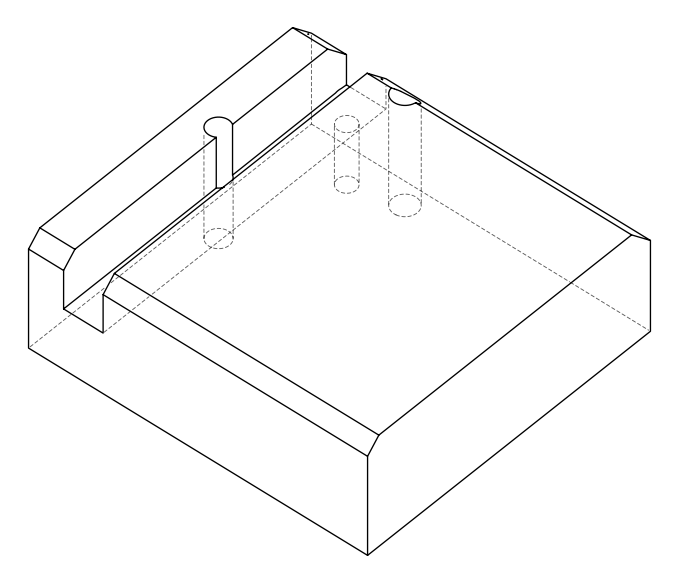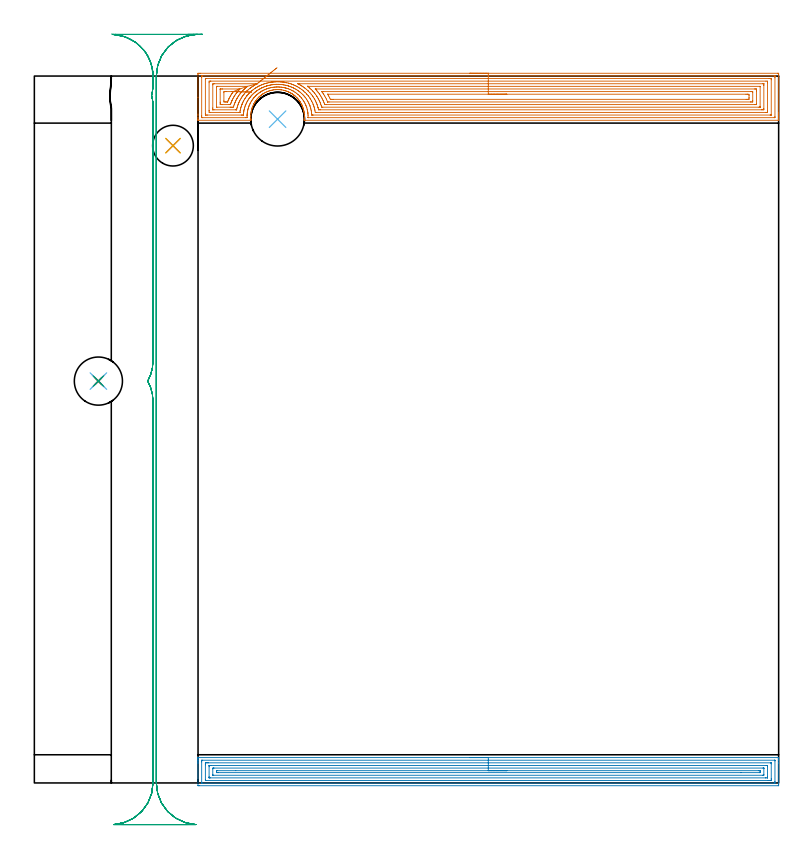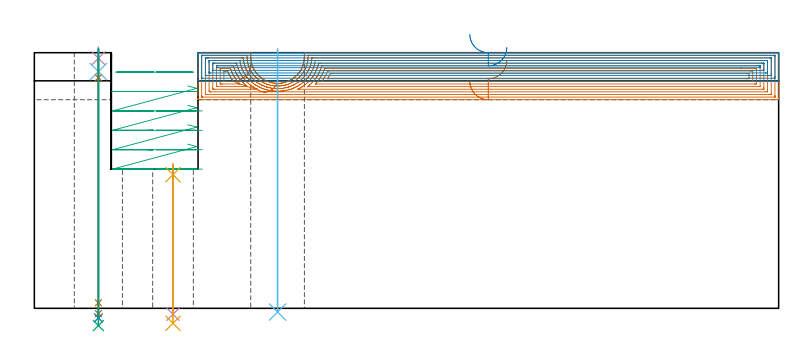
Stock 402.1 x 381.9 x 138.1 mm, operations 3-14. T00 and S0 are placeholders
(PLAN: 14 operations, 9 tool changes, 60.5 min)
(1 AREA_MILL | FG_CHAMFER_SURFACE | UGT0205_001 | 3.4 min | 15825 mm3)
(2 AREA_MILL_1 | FG_CHAMFER_SURFACE_1 | UGT0205_001 | 2.23 min | 5642 mm3)
(3 AREA_MILL_2 | FG_CHAMFER_SURFACE_2 | UGT0205_001 | 22.44 min | 103580 mm3)
(4 AREA_MILL_3 | FG_CHAMFER_SURFACE_3 | UGT0205_001 | 15.29 min | 37076 mm3)
(5 MILL_RECTANGULAR_SLOT | SLOT_RECTANGULAR | UGT0201_009 | Follow Part, ap 11.25, ae 75% | 13.88 min | 1120469 mm3)
(6 SPOT_DRILL | STEP1HOLE | NXT0321_9005460120000 | 0.05 min | 160 mm3)
(7 SPOT_DRILL_1 | STEP1HOLE_1 | NXT0321_9005460120000 | 0.06 min | 136 mm3)
(8 DRILL_BLIND_HOLE_INTO_CENTER | STEP1HOLE | NXT0301_039 | 0.05 min | 257 mm3)
(9 GUN_DRILL_THROUGH_HOLE | STEP1HOLE | UGT0307_002 | 0.62 min | 3639 mm3)
(10 SPADE_DRILL_TO_ENLARGE_THROUGH_HOLE | STEP1HOLE | UGT0306_007 | 0.58 min | 23140 mm3)
(11 DRILL_TO_ENLARGE_THROUGH_HOLE | STEP1HOLE | UGT0301_387 | 0.6 min | 37552 mm3)
(12 DRILL_THROUGH_HOLE_INTO_CENTER | STEP1HOLE_1 | NXT0301_065 | 0.34 min | 5069 mm3)
(13 DRILL_TO_ENLARGE_THROUGH_HOLE_1 | STEP1HOLE_1 | UGT0301_053 | 0.36 min | 23326 mm3)
(14 INDEXABLE_INSERT_DRILL_THROUGH_HOLE_FROM_SOLID | STEP1HOLE_2 | NXT0302_029 | 0.57 min | 88646 mm3)
(TOOL UGT0205_001 | Chamfer Mill 20 x 3 x 45 deg. | D20 FL50 Z2)
(TOOL UGT0201_009 | End Mill 45 mm | D45 FL63 Z6)
(TOOL NXT0321_9005460120000 | NC Spot Drill, 142deg, 12mm, Carbide, Uncoated | D12 PA142 FL30 Z2)
(TOOL NXT0301_039 | Carbide Drill 6.8mm [860.1-0680-034A1-MM 2214] | D6.8 PA140 FL53 Z2)
(TOOL UGT0307_002 | Gun Drill 6 mm | D6 PA130 FL24 Z1)
(TOOL UGT0306_007 | Spade Drill 16.5mm | D16.5 PA132 FL10 Z2)
(TOOL UGT0301_387 | Twist Drill 26 mm | D26 PA118 FL165 Z2)
(TOOL NXT0301_065 | Carbide Drill 9.4mm [860.1-0940-075A1-MM 2214] | D9.4 PA140 FL98 Z2)
(TOOL UGT0301_053 | Twist Drill 22 mm | D22 PA118 FL150 Z2)
(TOOL NXT0302_029 | Index. Insert Drill 29mm [880-D2900L32-05] | D29 PA176 FL145 Z2)
(OP 3 AREA_MILL_2)
G17 G21 G94 G90
T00 M6
G54
G17 G0 G90 X235.25 Y383.4 S1061 M3
G43 Z148.1 H0
Z122.7
G94 G1 X235.288 Z121.828 F250.
X235.402 Z120.964
X235.591 Z120.112
X235.853 Z119.28
X236.187 Z118.474
X236.59 Z117.7
X237.059 Z116.964
X237.59 Z116.272
X238.179 Z115.629
X238.822 Z115.04
X239.514 Z114.509
X240.25 Z114.04
X241.024 Z113.637
X241.83 Z113.303
X242.662 Z113.041
X243.514 Z112.852
X244.378 Z112.738
X245.25 Z112.7
X401.49
X401.757 Y383.397 Z112.702
X402.09 Y383.392 Z112.706
X402.1 Y383.054 Z113.043
Y361.923 Z134.173
Y361.312 Z134.783
Y360.746 Z135.351
Y360.417 Z135.679
Y359.851 Z136.245
Y359.523 Z136.572
Y358.867 Z137.233
Y358.462 Z137.638
X402.094 Y358.064 Z138.028
X402.09 Y358.003 Z138.088
X401.936 Y358. Z138.1
X146.149
X145.758 Y358.007 Z138.093
X145.806 Y358.484 Z137.615
X145.809 Y358.513 Z137.586
X145.847 Y358.959 Z137.141
X145.885 Y359.85 Z136.25
X145.874 Y360.74 Z135.36
X145.808 Y361.631 Z134.469
X145.703 Y362.384 Z133.716
X145.684 Y362.521 Z133.578
X145.59 Y362.987 Z133.109
X145.567 Y363.1 Z132.995
X145.505 Y363.411 Z132.686
X145.316 Y364.166 Z131.933
X145.275 Y364.302 Z131.797
X145.257 Y364.359 Z131.74
X145.204 Y364.52 Z131.579
X145.129 Y364.748 Z131.35
X144.959 Y365.211 Z130.888
X144.907 Y365.335 Z130.761
X144.884 Y365.391 Z130.706
X144.689 Y365.864 Z130.234
X144.599 Y366.081 Z130.014
X144.531 Y366.229 Z129.865
X144.482 Y366.339 Z129.759
X144.424 Y366.469 Z129.63
X144.291 Y366.731 Z129.367
X144.16 Y366.974 Z129.126
X143.64 Y367.864 Z128.235
X143.531 Y368.037 Z128.061
X143.471 Y368.125 Z127.973
X143.284 Y368.398 Z127.701
X143.026 Y368.755 Z127.345
X142.905 Y368.912 Z127.186
X142.639 Y369.256 Z126.843
X142.477 Y369.453 Z126.647
X142.309 Y369.645 Z126.454
X142.281 Y369.676 Z126.423
X142.16 Y369.806 Z126.29
X141.983 Y369.999 Z126.1
X141.892 Y370.098 Z126.002
X141.747 Y370.255 Z125.844
X141.46 Y370.535 Z125.564
X140.855 Y371.089 Z125.011
X140.786 Y371.147 Z124.953
X140.653 Y371.259 Z124.84
X140.421 Y371.445 Z124.651
X140.286 Y371.55 Z124.55
X140.197 Y371.617 Z124.483
X140.03 Y371.743 Z124.354
X139.962 Y371.795 Z124.302
X139.587 Y372.06 Z124.037
X139.453 Y372.149 Z123.947
X139.207 Y372.315 Z123.781
X139.07 Y372.4 Z123.697
X138.626 Y372.662 Z123.435
X138.561 Y372.698 Z123.398
X138.178 Y372.914 Z123.185
X138.137 Y372.935 Z123.164
X137.888 Y373.064 Z123.036
X137.594 Y373.207 Z122.893
X137.34 Y373.323 Z122.777
X137.285 Y373.348 Z122.752
X136.841 Y373.534 Z122.563
X136.393 Y373.706 Z122.394
X135.882 Y373.875 Z122.221
X135.618 Y373.963 Z122.133
X135.501 Y374.002 Z122.094
X135.436 Y374.022 Z122.074
X135.338 Y374.052 Z122.045
X135.174 Y374.097 Z122.001
X134.86 Y374.171 Z121.928
X134.609 Y374.228 Z121.868
X133.716 Y374.405 Z121.693
X133.271 Y374.474 Z121.624
X132.824 Y374.52 Z121.574
X132.21 Y374.559 Z121.532
X131.932 Y374.579 Z121.517
X131.924
X131.888 Y374.578 Z121.516
X131.865 Z121.514
X131.618 Y374.58 Z121.51
X131.451 Y374.581 Z121.503
X131.399 Z121.504
X131.397
X131.319 Z121.503
X131.04 Y374.585 Z121.51
X130.761 Y374.568 Z121.522
X130.556 Y374.558 Z121.537
X130.147 Y374.534 Z121.559
X130.079 Y374.525 Z121.566
X129.255 Y374.431 Z121.668
X128.808 Y374.361 Z121.739
X128.363 Y374.269 Z121.827
X127.626 Y374.097 Z122.001
X127.541 Y374.072 Z122.025
X127.47 Y374.052 Z122.044
X126.954 Y373.885 Z122.21
X126.578 Y373.765 Z122.333
X126.131 Y373.601 Z122.497
X125.686 Y373.42 Z122.679
X125.208 Y373.207 Z122.892
X124.794 Y373.002 Z123.097
X124.345 Y372.76 Z123.338
X123.901 Y372.505 Z123.592
X123.829 Y372.461 Z123.637
X123.595 Y372.315 Z123.781
X123.567 Y372.295 Z123.8
X123.383 Y372.17 Z123.925
X123.009 Y371.917 Z124.182
X122.937 Y371.862 Z124.236
X122.779 Y371.743 Z124.353
X122.639 Y371.64 Z124.459
X122.453 Y371.501 Z124.598
X122.353 Y371.426 Z124.673
X122.341 Y371.416 Z124.682
X122.193 Y371.296 Z124.804
X122.117 Y371.235 Z124.865
X122.044 Y371.171 Z124.929
X121.723 Y370.889 Z125.209
X121.449 Y370.637 Z125.461
X121.337 Y370.535 Z125.563
X121.225 Y370.424 Z125.673
X121.063 Y370.253 Z125.845
X120.853 Y370.031 Z126.069
X120.644 Y369.806 Z126.29
X120.556 Y369.713 Z126.385
X120.491 Y369.645 Z126.454
X120.332 Y369.466 Z126.634
X119.777 Y368.754 Z127.344
X119.663 Y368.598 Z127.5
X119.44 Y368.292 Z127.806
X119.264 Y368.018 Z128.079
X119.165 Y367.863 Z128.234
X118.638 Y366.974 Z129.126
X118.548 Y366.812 Z129.288
X118.205 Y366.083 Z130.016
X117.834 Y365.193 Z130.906
X117.775 Y365.035 Z131.064
X117.721 Y364.888 Z131.208
X117.655 Y364.712 Z131.386
X117.53 Y364.302 Z131.797
X117.34 Y363.579 Z132.511
X117.295 Y363.408 Z132.684
X117.133 Y362.608 Z133.491
X117.116 Y362.521 Z133.578
X116.992 Y361.631 Z134.469
X116.926 Y360.74 Z135.36
X116.915 Y359.85 Z136.25
X116.953 Y358.959 Z137.14
X116.991 Y358.513 Z137.586
X116.999 Y358.44 Z137.659
X117.042 Y358.006 Z138.092
X116.687 Y358. Z138.1
X88.564
X88.41 Y358.003 Z138.088
X88.407 Y358.064 Z138.028
X88.4 Y358.462 Z137.637
Y358.867 Z137.233
Y359.523 Z136.572
Y360.746 Z135.351
Y361.312 Z134.783
Y370.417 Z125.68
X88.401 Y382.771 Z113.326
X88.403 Y383.379 Z112.719
X88.407 Y383.392 Z112.706
X89.01 Y383.397 Z112.703
X89.639 Y383.4 Z112.7
X245.25
Y381.986 Z114.114
X399.704 Y381.985 Z114.115
X399.813
X400.03 Y381.981 Z114.119
X400.085 Y381.979 Z114.121
X400.09 Y381.966 Z114.134
X400.095 Y381.933 Z114.167
X400.098 Y381.877 Z114.223
X400.1 Y381.48 Z114.62
Y380.983 Z115.117
X400.099 Y360.022 Z136.078
X400.092 Y359.523 Z136.577
X400.09 Y359.431 Z136.669
X399.921 Y359.421 Z136.679
X399.811 Y359.416 Z136.684
X399.704 Y359.415 Z136.685
X148.043
X147.935 Y359.416 Z136.684
X147.9 Y359.418 Z136.682
X147.88 Y359.42 Z136.68
X147.877 Y359.458 Z136.642
X147.874 Y359.523 Z136.577
X147.876 Y360.477 Z135.623
X147.824 Y361.312 Z134.788
X147.796 Y361.693 Z134.407
X147.759 Y362.03 Z134.07
X147.736 Y362.206 Z133.894
X147.701 Y362.44 Z133.66
X147.579 Y363.1 Z133.
X147.493 Y363.542 Z132.558
X147.38 Y363.994 Z132.106
X147.179 Y364.751 Z131.349
X147.134 Y364.888 Z131.212
X147.042 Y365.163 Z130.937
X146.799 Y365.782 Z130.318
X146.637 Y366.188 Z129.912
X146.42 Y366.676 Z129.424
X146.149 Y367.246 Z128.854
X145.968 Y367.57 Z128.53
X145.729 Y367.992 Z128.108
X145.441 Y368.465 Z127.635
X145.257 Y368.753 Z127.347
X144.825 Y369.359 Z126.741
X144.364 Y369.96 Z126.14
X144.118 Y370.253 Z125.847
X143.471 Y370.965 Z125.135
X143.291 Y371.147 Z124.953
X142.578 Y371.815 Z124.285
X142.323 Y372.041 Z124.059
X141.685 Y372.552 Z123.548
X141.166 Y372.935 Z123.165
X140.793 Y373.193 Z122.907
X140.086 Y373.643 Z122.457
X139.9 Y373.751 Z122.349
X139.759 Y373.829 Z122.271
X139.007 Y374.228 Z121.872
X138.253 Y374.585 Z121.515
X138.114 Y374.644 Z121.456
X137.92 Y374.724 Z121.376
X137.221 Y374.986 Z121.114
X136.821 Y375.125 Z120.975
X136.329 Y375.284 Z120.816
X135.993 Y375.383 Z120.717
X135.557 Y375.497 Z120.603
X135.488 Y375.514 Z120.586
X135.436 Y375.525 Z120.575
X135.013 Y375.618 Z120.482
X134.543 Y375.71 Z120.39
X134.43 Y375.731 Z120.369
X133.65 Y375.856 Z120.244
X133.382 Y375.886 Z120.214
X132.757 Y375.941 Z120.159
X132.412 Y375.963 Z120.137
X131.865 Y375.989 Z120.111
X131.487 Y375.996 Z120.104
X130.972 Y375.994 Z120.106
X130.614 Y375.976 Z120.124
X130.079 Y375.945 Z120.155
X129.777 Y375.92 Z120.18
X129.186 Y375.852 Z120.248
X128.979 Y375.826 Z120.274
X128.293 Y375.722 Z120.378
X128.205 Y375.707 Z120.393
X127.757 Y375.618 Z120.482
X127.401 Y375.534 Z120.566
X126.757 Y375.369 Z120.731
X126.647 Y375.338 Z120.762
X126.508 Y375.295 Z120.805
X126.078 Y375.154 Z120.946
X125.615 Y374.998 Z121.102
X125.414 Y374.925 Z121.175
X124.88 Y374.724 Z121.376
X124.722 Y374.659 Z121.441
X124.152 Y374.4 Z121.7
X123.829 Y374.244 Z121.856
X123.555 Y374.104 Z121.996
X123.036 Y373.829 Z122.271
X122.937 Y373.774 Z122.326
X122.416 Y373.457 Z122.643
X122.044 Y373.219 Z122.881
X121.875 Y373.105 Z122.995
X121.63 Y372.935 Z123.165
X121.353 Y372.733 Z123.367
X121.151 Y372.582 Z123.518
X120.847 Y372.346 Z123.754
X120.473 Y372.041 Z124.059
X120.357 Y371.942 Z124.158
X120.258 Y371.855 Z124.245
X119.891 Y371.514 Z124.586
X119.508 Y371.147 Z124.953
X119.437 Y371.076 Z125.024
X119.365 Y371.002 Z125.098
X119.006 Y370.613 Z125.487
X118.678 Y370.253 Z125.847
X118.583 Y370.143 Z125.957
X118.473 Y370.009 Z126.091
X118.189 Y369.642 Z126.458
X117.974 Y369.359 Z126.741
X117.807 Y369.131 Z126.969
X117.58 Y368.812 Z127.288
X117.444 Y368.601 Z127.499
X117.359 Y368.465 Z127.635
X117.106 Y368.045 Z128.055
X116.825 Y367.57 Z128.53
X116.774 Y367.483 Z128.617
X116.687 Y367.326 Z128.774
X116.478 Y366.886 Z129.214
X116.383 Y366.676 Z129.424
X116.203 Y366.267 Z129.833
X115.997 Y365.782 Z130.318
X115.938 Y365.638 Z130.462
X115.794 Y365.267 Z130.833
X115.697 Y364.986 Z131.114
X115.667 Y364.888 Z131.212
X115.498 Y364.291 Z131.809
X115.42 Y363.994 Z132.106
X115.318 Y363.577 Z132.523
X115.218 Y363.1 Z133.
X115.166 Y362.834 Z133.266
X115.066 Y362.206 Z133.894
X115.045 Y362.062 Z134.038
X115.005 Y361.711 Z134.389
X114.967 Y361.312 Z134.788
X114.962 Y361.251 Z134.849
X114.941 Y360.849 Z135.251
X114.922 Y360.417 Z135.683
Y360.397 Z135.703
X114.928 Y359.523 Z136.577
Y359.496 Z136.604
X114.925 Y359.466 Z136.634
X114.919 Y359.421 Z136.679
X114.009 Y359.414 Z136.686
X90.796
X90.687 Y359.415 Z136.685
X90.47 Y359.419 Z136.681
X90.415 Y359.421 Z136.679
X90.41 Y359.433 Z136.667
X90.405 Y359.467 Z136.633
X90.402 Y359.523 Z136.577
X90.4 Y359.92 Z136.18
Y360.417 Z135.683
X90.401 Y381.378 Z114.722
X90.408 Y381.877 Z114.223
X90.41 Y381.969 Z114.131
X90.579 Y381.979 Z114.121
X90.689 Y381.984 Z114.116
X90.796 Y381.985 Z114.115
X245.25 Y381.986 Z114.114
Y380.572 Z115.529
X397.026 Y380.571
X397.437 Y380.57 Z115.53
X397.919 Y380.567 Z115.533
X398.07 Y380.565 Z115.535
X398.09 Y380.27 Z115.83
X398.096 Y380.088 Z116.012
X398.099 Y379.907 Z116.193
Y361.131 Z134.969
X398.094 Y360.948 Z135.152
X398.089 Y360.835 Z135.265
X398.039 Y360.833 Z135.267
X397.919 Y360.831 Z135.269
X397.508 Y360.829 Z135.271
X150.613
X150.201 Y360.83 Z135.27
X149.931 Y360.834 Z135.266
X149.883 Y360.835 Z135.265
X149.865 Y360.93 Z135.17
X149.797 Y361.715 Z134.385
X149.751 Y362.175 Z133.925
X149.747 Y362.206 Z133.894
X149.721 Y362.396 Z133.704
X149.601 Y363.1 Z133.
X149.575 Y363.246 Z132.854
X149.409 Y363.994 Z132.106
X149.31 Y364.405 Z131.695
X149.171 Y364.888 Z131.212
X148.908 Y365.702 Z130.398
X148.878 Y365.782 Z130.318
X148.828 Y365.914 Z130.186
X148.509 Y366.676 Z129.424
X148.271 Y367.234 Z128.866
X148.104 Y367.57 Z128.53
X147.935 Y367.901 Z128.199
X147.606 Y368.465 Z127.635
X147.123 Y369.278 Z126.822
X147.07 Y369.359 Z126.741
X147.042 Y369.399 Z126.701
X146.414 Y370.253 Z125.847
X146.149 Y370.598 Z125.502
X145.682 Y371.147 Z124.953
X145.257 Y371.614 Z124.486
X144.842 Y372.041 Z124.059
X144.364 Y372.49 Z123.61
X143.873 Y372.935 Z123.165
X143.471 Y373.263 Z122.837
X143.153 Y373.513 Z122.587
X142.733 Y373.829 Z122.271
X142.578 Y373.942 Z122.158
X142.208 Y374.201 Z121.899
X141.685 Y374.527 Z121.573
X141.363 Y374.724 Z121.376
X140.793 Y375.045 Z121.055
X140.099 Y375.418 Z120.682
X139.9 Y375.512 Z120.588
X139.669 Y375.618 Z120.482
X139.007 Y375.907 Z120.193
X138.526 Y376.099 Z120.001
X138.114 Y376.251 Z119.849
X137.357 Y376.512 Z119.588
X137.221 Y376.557 Z119.543
X137.156 Y376.578 Z119.522
X136.667 Y376.714 Z119.386
X136.329 Y376.798 Z119.302
X135.953 Y376.888 Z119.212
X135.436 Y376.996 Z119.104
X134.836 Y377.113 Z118.987
X134.543 Y377.161 Z118.939
X133.781 Y377.275 Z118.825
X133.65 Y377.289 Z118.811
X132.799 Y377.364 Z118.736
X132.757 Y377.367 Z118.733
X132.026 Y377.406 Z118.694
X131.86 Y377.411 Z118.689
X130.972 Y377.415 Z118.685
X130.963
X130.717 Y377.406 Z118.694
X130.113 Y377.372 Z118.728
X130.079 Y377.37 Z118.73
X129.292 Y377.3 Z118.8
X129.186 Y377.288 Z118.812
X128.5 Y377.2 Z118.9
X128.293 Y377.169 Z118.931
X127.729 Y377.077 Z119.023
X127.401 Y377.01 Z119.09
X126.991 Y376.922 Z119.178
X126.508 Y376.808 Z119.292
X126.272 Y376.748 Z119.352
X125.982 Y376.671 Z119.429
X125.615 Y376.563 Z119.537
X125.576 Y376.551 Z119.549
X125.454 Y376.512 Z119.588
X124.906 Y376.328 Z119.772
X124.722 Y376.264 Z119.836
X124.254 Y376.087 Z120.013
X123.829 Y375.921 Z120.179
X123.12 Y375.618 Z120.482
X122.994 Y375.56 Z120.54
X122.937 Y375.532 Z120.568
X122.402 Y375.259 Z120.841
X122.044 Y375.07 Z121.03
X121.821 Y374.947 Z121.153
X121.428 Y374.724 Z121.376
X121.254 Y374.621 Z121.479
X121.151 Y374.557 Z121.543
X120.712 Y374.269 Z121.831
X120.258 Y373.968 Z122.132
X120.177 Y373.911 Z122.189
X120.065 Y373.829 Z122.271
X119.666 Y373.529 Z122.571
X119.365 Y373.299 Z122.801
X119.165 Y373.136 Z122.964
X118.925 Y372.935 Z123.165
X118.684 Y372.724 Z123.376
X118.473 Y372.535 Z123.565
X118.219 Y372.295 Z123.805
X117.956 Y372.041 Z124.059
X117.769 Y371.852 Z124.248
X117.58 Y371.656 Z124.444
X117.335 Y371.392 Z124.708
X117.113 Y371.147 Z124.953
X116.914 Y370.919 Z125.181
X116.687 Y370.646 Z125.454
X116.515 Y370.426 Z125.674
X116.383 Y370.253 Z125.847
X116.132 Y369.915 Z126.185
X115.794 Y369.452 Z126.648
X115.757 Y369.396 Z126.704
X115.733 Y369.359 Z126.741
X115.416 Y368.844 Z127.256
X115.186 Y368.465 Z127.635
X115.08 Y368.286 Z127.814
X114.901 Y367.976 Z128.124
X114.701 Y367.57 Z128.53
X114.478 Y367.1 Z129.
X114.287 Y366.676 Z129.424
X114.203 Y366.482 Z129.618
X114.009 Y366.018 Z130.082
X113.944 Y365.847 Z130.253
X113.921 Y365.782 Z130.318
X113.716 Y365.181 Z130.919
X113.629 Y364.888 Z131.212
X113.516 Y364.488 Z131.612
X113.388 Y363.994 Z132.106
X113.335 Y363.775 Z132.325
X113.194 Y363.1 Z133.
X113.181 Y363.035 Z133.065
X113.116 Y362.63 Z133.47
X113.061 Y362.26 Z133.84
X113.055 Y362.206 Z133.894
X113.011 Y361.816 Z134.284
X112.975 Y361.453 Z134.647
X112.963 Y361.312 Z134.788
X112.932 Y360.955 Z135.145
X112.922 Y360.869 Z135.231
X112.916 Y360.835 Z135.265
X112.866 Y360.834 Z135.266
X112.703 Y360.831 Z135.269
X112.223 Y360.829 Z135.271
X111.813 Y360.828 Z135.272
X93.474 Y360.829 Z135.271
X93.063 Y360.83 Z135.27
X92.582 Y360.833 Z135.267
X92.43 Y360.835 Z135.265
X92.41 Y361.13 Z134.97
X92.404 Y361.312 Z134.788
X92.401 Y361.492 Z134.608
Y380.269 Z115.831
X92.406 Y380.452 Z115.648
X92.411 Y380.565 Z115.535
X92.461 Y380.567 Z115.533
X92.582 Y380.569 Z115.531
X92.992 Y380.571 Z115.529
X245.25 Y380.572
Y379.157 Z116.943
X395.277
X396.086 Y379.15 Z116.95
X396.1 Y378.333 Z117.767
Y378.3 Z117.8
Y363.1 Z133.
X396.089 Y362.25 Z133.85
X395.24 Y362.243 Z133.857
X395.203
X152.362
X151.957 Y362.247 Z133.853
X151.764 Y362.25 Z133.85
X151.615 Y363.1 Z133.
X151.506 Y363.686 Z132.414
X151.44 Y363.994 Z132.106
X151.422 Y364.079 Z132.021
X151.209 Y364.888 Z131.212
X151.094 Y365.301 Z130.799
X150.931 Y365.782 Z130.318
X150.847 Y366.024 Z130.076
X150.613 Y366.643 Z129.457
X150.59 Y366.699 Z129.401
X150.21 Y367.57 Z128.53
X149.837 Y368.348 Z127.752
X149.773 Y368.465 Z127.635
X149.721 Y368.558 Z127.542
X149.244 Y369.359 Z126.741
X149.087 Y369.618 Z126.482
X148.828 Y370.029 Z126.071
X148.67 Y370.253 Z125.847
X148.259 Y370.822 Z125.278
X148.011 Y371.147 Z124.953
X147.935 Y371.244 Z124.856
X147.246 Y372.041 Z124.059
X147.042 Y372.268 Z123.832
X146.393 Y372.935 Z123.165
X146.149 Y373.168 Z122.932
X145.422 Y373.829 Z122.271
X145.257 Y373.969 Z122.131
X144.555 Y374.532 Z121.568
X144.364 Y374.673 Z121.427
X144.293 Y374.724 Z121.376
X143.471 Y375.291 Z120.809
X142.956 Y375.618 Z120.482
X142.578 Y375.847 Z120.253
X142.039 Y376.158 Z119.942
X141.685 Y376.345 Z119.755
X141.36 Y376.512 Z119.588
X140.793 Y376.783 Z119.317
X140.295 Y377.01 Z119.09
X139.9 Y377.174 Z118.926
X139.314 Y377.406 Z118.694
X139.007 Y377.519 Z118.581
X138.832 Y377.582 Z118.518
X138.114 Y377.816 Z118.284
X137.527 Y377.994 Z118.106
X137.221 Y378.075 Z118.025
X136.341 Y378.287 Z117.813
X136.329 Y378.29 Z117.81
X136.282 Y378.3 Z117.8
X135.436 Y378.465 Z117.635
X135.233 Y378.504 Z117.596
X135.083 Y378.528 Z117.572
X134.543 Y378.608 Z117.492
X134.185 Y378.659 Z117.441
X133.835 Y378.698 Z117.402
X133.65 Y378.716 Z117.384
X133.197 Y378.754 Z117.346
X132.929 Y378.773 Z117.327
X132.757 Y378.784 Z117.316
X132.248 Y378.81 Z117.29
X132.086 Y378.816 Z117.284
X131.865 Y378.82 Z117.28
X131.339 Y378.826 Z117.274
X131.126
X130.972 Y378.823 Z117.277
X130.466 Y378.807 Z117.293
X130.232 Y378.796 Z117.304
X130.079 Y378.787 Z117.313
X129.626 Y378.754 Z117.346
X129.46 Y378.741 Z117.359
X129.186 Y378.715 Z117.385
X128.812 Y378.675 Z117.425
X128.443 Y378.633 Z117.467
X128.293 Y378.614 Z117.486
X128.019 Y378.575 Z117.525
X127.516 Y378.499 Z117.601
X127.401 Y378.48 Z117.62
X127.248 Y378.453 Z117.647
X127.126 Y378.43 Z117.67
X126.508 Y378.303 Z117.797
X126.493 Y378.3 Z117.8
X125.787 Y378.128 Z117.972
X125.615 Y378.083 Z118.017
X125.085 Y377.937 Z118.163
X124.722 Y377.825 Z118.275
X124.405 Y377.723 Z118.377
X123.829 Y377.533 Z118.567
X123.736 Y377.5 Z118.6
X123.483 Y377.406 Z118.694
X123.09 Y377.253 Z118.847
X122.937 Y377.191 Z118.909
X122.461 Y376.988 Z119.112
X122.044 Y376.805 Z119.295
X121.844 Y376.712 Z119.388
X121.429 Y376.512 Z119.588
X121.244 Y376.418 Z119.682
X121.151 Y376.37 Z119.73
X120.667 Y376.102 Z119.998
X120.258 Y375.873 Z120.227
X120.097 Y375.779 Z120.321
X119.829 Y375.618 Z120.482
X119.546 Y375.437 Z120.663
X119.365 Y375.32 Z120.78
X119.013 Y375.077 Z121.023
X118.473 Y374.699 Z121.401
X117.982 Y374.321 Z121.779
X117.58 Y374.003 Z122.097
X117.485 Y373.925 Z122.175
X117.374 Y373.829 Z122.271
X117.011 Y373.505 Z122.595
X116.687 Y373.213 Z122.887
X116.545 Y373.077 Z123.023
X116.401 Y372.935 Z123.165
X116.1 Y372.629 Z123.471
X115.794 Y372.311 Z123.789
X115.664 Y372.171 Z123.929
X115.547 Y372.041 Z124.059
X115.244 Y371.698 Z124.402
X114.901 Y371.286 Z124.814
X114.84 Y371.209 Z124.891
X114.793 Y371.147 Z124.953
X114.456 Y370.699 Z125.401
X114.126 Y370.253 Z125.847
X114.077 Y370.185 Z125.915
X114.009 Y370.087 Z126.013
X113.727 Y369.641 Z126.459
X113.554 Y369.359 Z126.741
X113.116 Y368.627 Z127.473
X113.031 Y368.465 Z127.635
X112.76 Y367.927 Z128.173
X112.59 Y367.57 Z128.53
X112.475 Y367.318 Z128.782
X112.223 Y366.739 Z129.361
X112.205 Y366.695 Z129.405
X112.198 Y366.676 Z129.424
X111.959 Y366.047 Z130.053
X111.866 Y365.782 Z130.318
X111.732 Y365.379 Z130.721
X111.588 Y364.888 Z131.212
X111.532 Y364.686 Z131.414
X111.353 Y363.994 Z132.106
X111.348 Y363.976 Z132.124
X111.33 Y363.888 Z132.212
X111.202 Y363.229 Z132.871
X111.18 Y363.1 Z133.
X111.078 Y362.458 Z133.642
X111.046 Y362.278 Z133.822
X111.04 Y362.253 Z133.847
X111.024 Y362.25 Z133.85
X110.972 Y362.246 Z133.854
X110.865 Y362.244 Z133.856
X110.438 Y362.243 Z133.857
X95.223
X94.414 Y362.25 Z133.85
X94.4 Y363.066 Z133.034
Y363.1 Z133.
Y378.3 Z117.8
X94.411 Y379.15 Z116.95
X95.26 Y379.157 Z116.943
X95.297
X245.25
Y377.743 Z118.357
X393.455
X394.012 Y377.741 Z118.359
X394.076 Y377.739 Z118.361
X394.082 Y377.737 Z118.363
X394.09 Y377.721 Z118.379
X394.097 Y377.657 Z118.443
X394.099 Y377.406 Z118.694
X394.1 Y376.76 Z119.34
X394.099 Y364.243 Z131.857
X394.096 Y363.994 Z132.106
X394.09 Y363.677 Z132.423
X393.784 Y363.664 Z132.436
X393.455 Y363.661 Z132.439
X392.898 Y363.657 Z132.443
X154.521
X154.185 Y363.658 Z132.442
X153.624 Y363.662 Z132.438
X153.549 Y363.664 Z132.436
X153.512 Y363.774 Z132.326
X153.46 Y363.994 Z132.106
X153.292 Y364.724 Z131.376
X153.25 Y364.888 Z131.212
X153.235 Y364.945 Z131.155
X152.983 Y365.782 Z130.318
X152.836 Y366.239 Z129.861
X152.667 Y366.676 Z129.424
X152.399 Y367.356 Z128.744
X152.308 Y367.57 Z128.53
X152.24 Y367.73 Z128.37
X151.888 Y368.465 Z127.635
X151.506 Y369.202 Z126.898
X151.416 Y369.359 Z126.741
X151.288 Y369.578 Z126.522
X150.872 Y370.253 Z125.847
X150.613 Y370.661 Z125.439
X150.262 Y371.147 Z124.953
X149.721 Y371.88 Z124.22
X149.587 Y372.041 Z124.059
X148.828 Y372.929 Z123.171
X148.765 Y372.998 Z123.102
X147.955 Y373.829 Z122.271
X147.935 Y373.849 Z122.251
X147.652 Y374.113 Z121.987
X147.042 Y374.669 Z121.431
X146.978 Y374.724 Z121.376
X146.149 Y375.383 Z120.717
X145.841 Y375.618 Z120.482
X145.257 Y376.031 Z120.069
X144.546 Y376.512 Z119.588
X144.364 Y376.629 Z119.471
X144.055 Y376.821 Z119.279
X143.471 Y377.153 Z118.947
X143.015 Y377.406 Z118.694
X142.578 Y377.641 Z118.459
X142.515 Y377.675 Z118.425
X142.439 Y377.719 Z118.381
X142.412 Y377.738 Z118.362
X142.438 Y377.739 Z118.361
X142.504 Y377.742 Z118.358
X142.578 Y377.743 Z118.357
X143.134
X245.25
Y376.329 Z119.771
X391.852
X392.032 Y376.327 Z119.773
X392.076 Y376.324 Z119.776
X392.09 Y376.322 Z119.778
X392.093 Y376.309 Z119.791
X392.097 Y376.27 Z119.83
X392.1 Y376.081 Z120.019
X392.099 Y365.351 Z130.749
X392.095 Y365.207 Z130.893
X392.09 Y365.093 Z131.007
X392.083 Y365.077 Z131.023
X392.067 Y365.075 Z131.025
X392.024 Y365.073 Z131.027
X391.669 Y365.071 Z131.029
X391.486
X155.787 Y365.072 Z131.028
X155.433 Y365.076 Z131.024
X155.263 Y365.078 Z131.022
X155.077 Y365.637 Z130.463
X155.034 Y365.782 Z130.318
X155.016 Y365.844 Z130.256
X154.735 Y366.676 Z129.424
X154.534 Y367.221 Z128.879
X154.39 Y367.57 Z128.53
X154.185 Y368.066 Z128.034
X154.002 Y368.465 Z127.635
X153.842 Y368.808 Z127.292
X153.552 Y369.359 Z126.741
X153.292 Y369.846 Z126.254
X153.052 Y370.253 Z125.847
X152.695 Y370.851 Z125.249
X152.503 Y371.147 Z124.953
X152.399 Y371.305 Z124.795
X151.859 Y372.041 Z124.059
X151.506 Y372.512 Z123.588
X151.155 Y372.935 Z123.165
X150.613 Y373.567 Z122.533
X150.372 Y373.829 Z122.271
X149.721 Y374.504 Z121.596
X149.496 Y374.724 Z121.376
X148.828 Y375.344 Z120.756
X148.521 Y375.618 Z120.482
X147.935 Y376.098 Z120.002
X147.693 Y376.298 Z119.802
X147.669 Y376.32 Z119.78
X147.67 Y376.322 Z119.778
X147.678 Y376.324 Z119.776
X147.763 Y376.327 Z119.773
X147.935 Y376.329 Z119.771
X148.118
X245.25
Y374.915 Z121.185
X388.991
X389.694 Y374.913 Z121.187
X389.883 Y374.911 Z121.189
X390.065 Y374.908 Z121.192
X390.09 Y374.724 Z121.376
X390.096 Y374.51 Z121.59
X390.1 Y373.829 Z122.271
Y373.613 Z122.487
X390.099 Y366.676 Z129.424
X390.097 Y366.568 Z129.532
X390.093 Y366.514 Z129.586
X390.09 Y366.493 Z129.607
X390.068 Y366.491 Z129.609
X389.883 Y366.488 Z129.612
X389.181 Y366.485 Z129.615
X388.991
X157.756 Y366.486 Z129.614
X157.049 Y366.49 Z129.61
X156.863 Y366.492 Z129.608
X156.799 Y366.676 Z129.424
X156.764 Y366.775 Z129.325
X156.464 Y367.57 Z128.53
X156.201 Y368.234 Z127.866
X156.1 Y368.465 Z127.635
X155.97 Y368.759 Z127.341
X155.678 Y369.359 Z126.741
X155.382 Y369.948 Z126.152
X155.213 Y370.253 Z125.847
X155.077 Y370.495 Z125.605
X154.68 Y371.147 Z124.953
X154.185 Y371.943 Z124.157
X154.116 Y372.041 Z124.059
X153.933 Y372.293 Z123.807
X153.457 Y372.935 Z123.165
X153.292 Y373.153 Z122.947
X152.727 Y373.829 Z122.271
X152.399 Y374.213 Z121.887
X151.797 Y374.876 Z121.224
X151.775 Y374.903 Z121.197
X151.773 Y374.908 Z121.192
X151.79 Y374.909 Z121.191
X151.89 Y374.913 Z121.187
X152.017 Y374.914 Z121.186
X152.208 Y374.915 Z121.185
X245.25
Y373.5 Z122.6
X387.205
X387.536 Y373.498 Z122.602
X388.098 Y373.493 Z122.607
X388.1 Y372.935 Z123.165
Y368.465 Z127.635
X388.098 Y367.907 Z128.193
X387.766 Y367.903 Z128.197
X387.205 Y367.9 Z128.2
X386.876
X159.213
X158.649 Y367.902 Z128.198
X158.461 Y367.905 Z128.195
X158.435 Y367.906 Z128.194
X158.417 Y367.936 Z128.164
X158.381 Y368.011 Z128.089
X158.324 Y368.139 Z127.961
X157.833 Y369.281 Z126.819
X157.797 Y369.359 Z126.741
X157.756 Y369.445 Z126.655
X157.345 Y370.253 Z125.847
X156.862 Y371.147 Z124.953
X156.306 Y372.041 Z124.059
X155.97 Y372.573 Z123.527
X155.713 Y372.935 Z123.165
X155.567 Y373.138 Z122.962
X155.404 Y373.364 Z122.736
X155.342 Y373.454 Z122.646
X155.316 Y373.495 Z122.605
X155.327 Y373.496 Z122.604
X155.408 Y373.498 Z122.602
X155.97 Y373.5 Z122.6
X156.299
X245.25
Y372.086 Z124.014
X384.482
X385.376 Y372.084 Z124.016
X385.419 Y372.083 Z124.017
X386.09 Y372.041 Z124.059
X386.099 Y371.361 Z124.739
Y370.253 Z125.847
X386.096 Y369.575 Z126.525
X386.09 Y369.359 Z126.741
X385.461 Y369.317 Z126.783
X385.419 Y369.316 Z126.784
X384.572 Y369.314 Z126.786
X161.372
X160.477 Y369.316 Z126.784
X160.434 Y369.318 Z126.782
X159.903 Y369.359 Z126.741
X159.541 Y370.118 Z125.982
X159.475 Y370.253 Z125.847
X159.408 Y370.387 Z125.713
X158.998 Y371.147 Z124.953
X158.649 Y371.785 Z124.315
X158.504 Y372.041 Z124.059
X158.483 Y372.08 Z124.02
X158.559 Y372.084 Z124.016
X158.604 Y372.086 Z124.014
X245.25
X246.122 Z124.052
X246.987 Z124.166
X247.838 Z124.354
X248.67 Z124.617
X249.476 Z124.951
X250.25 Z125.353
X250.986 Z125.822
X251.678 Z126.353
X252.321 Z126.943
X252.91 Z127.586
X253.442 Z128.278
X253.91 Z129.014
X254.313 Z129.788
X254.647 Z130.594
X254.909 Z131.426
X255.098 Z132.277
X255.212 Z133.142
X255.25 Z134.014
G0 Z148.1
X131.094 Y386.387
Z121.519
G1 X130.708 Y386.076 Z120.801
X130.275 Y385.727 Z120.129
X129.798 Y385.343 Z119.507
X129.28 Y384.926 Z118.942
X128.727 Y384.479 Z118.437
X128.141 Y384.007 Z117.996
X127.527 Y383.513 Z117.621
X126.89 Y383. Z117.317
X126.236 Y382.472 Z117.086
X125.567 Y381.934 Z116.928
X124.891 Y381.389 Z116.846
X124.212 Y380.841 Z116.84
X123.535 Y380.296 Z116.911
X122.865 Y379.756 Z117.056
X122.208 Y379.226 Z117.276
X121.568 Y378.71 Z117.569
X120.95 Y378.213 Z117.932
X120.36 Y377.737 Z118.363
X120.301 Y377.69 Z118.41
X120.258 Y377.664 Z118.436
X120.091 Y377.574 Z118.526
X119.773 Y377.406 Z118.694
X119.509 Y377.262 Z118.838
X119.365 Y377.182 Z118.918
X118.942 Y376.936 Z119.164
X118.473 Y376.659 Z119.441
X118.382 Y376.602 Z119.498
X118.242 Y376.512 Z119.588
X117.844 Y376.247 Z119.853
X117.58 Y376.068 Z120.033
X117.317 Y375.881 Z120.219
X116.953 Y375.618 Z120.482
X116.8 Y375.504 Z120.596
X116.687 Y375.418 Z120.682
X116.301 Y375.11 Z120.99
X115.794 Y374.702 Z121.398
X115.338 Y374.286 Z121.814
X114.901 Y373.887 Z122.213
X114.872 Y373.859 Z122.241
X114.843 Y373.829 Z122.271
X114.432 Y373.406 Z122.694
X114.009 Y372.968 Z123.132
X113.574 Y372.476 Z123.624
X113.208 Y372.041 Z124.059
X113.167 Y371.99 Z124.11
X113.116 Y371.927 Z124.173
X112.78 Y371.483 Z124.617
X112.528 Y371.147 Z124.953
X112.399 Y370.97 Z125.13
X112.223 Y370.722 Z125.378
X112.038 Y370.438 Z125.662
X111.922 Y370.253 Z125.847
X111.697 Y369.886 Z126.214
X111.33 Y369.277 Z126.823
X111.049 Y368.746 Z127.354
X110.907 Y368.465 Z127.635
X110.754 Y368.148 Z127.952
X110.489 Y367.57 Z128.53
X110.473 Y367.534 Z128.566
X110.438 Y367.45 Z128.65
X110.214 Y366.9 Z129.2
X110.127 Y366.676 Z129.424
X109.97 Y366.25 Z129.85
X109.81 Y365.782 Z130.318
X109.746 Y365.58 Z130.52
X109.547 Y364.886 Z131.214
X109.371 Y364.168 Z131.932
X109.33 Y363.994 Z132.106
X109.26 Y363.687 Z132.413
X109.244 Y363.664 Z132.436
X109.19 Y363.661 Z132.439
X109.101 Y363.658 Z132.442
X108.988 Y363.657 Z132.443
X108.652
X97.046
X96.488 Y363.659 Z132.441
X96.425 Y363.661 Z132.439
X96.418 Y363.662 Z132.438
X96.41 Y363.679 Z132.421
X96.403 Y363.743 Z132.357
X96.401 Y363.994 Z132.106
X96.4 Y364.64 Z131.46
X96.401 Y377.157 Z118.943
X96.404 Y377.406 Z118.694
X96.41 Y377.723 Z118.377
X96.716 Y377.736 Z118.364
X97.046 Y377.74 Z118.36
X97.381 Y377.742 Z118.358
X119.922 Y377.743 Z118.357
X120.196 Y377.742 Z118.358
X120.258 Y377.74 Z118.36
X120.36 Y377.737 Z118.363
X115.129 Y376.322 Z119.778
X115.11 Y376.303 Z119.797
X115.087 Y376.282 Z119.818
X114.901 Y376.13 Z119.97
X114.278 Y375.618 Z120.482
X114.133 Y375.493 Z120.607
X114.009 Y375.384 Z120.716
X113.664 Y375.068 Z121.032
X113.292 Y374.724 Z121.376
X113.202 Y374.637 Z121.463
X113.116 Y374.552 Z121.548
X112.761 Y374.185 Z121.915
X112.419 Y373.829 Z122.271
X112.324 Y373.728 Z122.372
X112.223 Y373.618 Z122.482
X111.904 Y373.255 Z122.845
X111.633 Y372.935 Z123.165
X111.496 Y372.77 Z123.33
X111.33 Y372.564 Z123.536
X111.104 Y372.268 Z123.832
X110.933 Y372.041 Z124.059
X110.723 Y371.755 Z124.345
X110.438 Y371.361 Z124.739
X110.352 Y371.233 Z124.867
X110.297 Y371.147 Z124.953
X110.007 Y370.684 Z125.416
X109.742 Y370.253 Z125.847
X109.668 Y370.13 Z125.97
X109.545 Y369.922 Z126.178
X109.344 Y369.56 Z126.54
X109.238 Y369.359 Z126.741
X109.04 Y368.97 Z127.13
X108.794 Y368.465 Z127.635
X108.748 Y368.368 Z127.732
X108.652 Y368.154 Z127.946
X108.478 Y367.745 Z128.355
X108.406 Y367.57 Z128.53
X108.222 Y367.107 Z128.993
X108.059 Y366.676 Z129.424
X107.98 Y366.455 Z129.645
X107.759 Y365.787 Z130.313
X107.558 Y365.09 Z131.01
X106.866 Y365.075 Z131.025
X106.682 Y365.073 Z131.027
X105.974 Y365.071 Z131.029
X105.791
X98.648
X98.468 Y365.073 Z131.027
X98.424 Y365.076 Z131.024
X98.41 Y365.078 Z131.022
X98.407 Y365.091 Z131.009
X98.404 Y365.13 Z130.97
X98.4 Y365.319 Z130.781
X98.401 Y376.049 Z120.051
X98.405 Y376.193 Z119.907
X98.41 Y376.307 Z119.793
X98.417 Y376.323 Z119.777
X98.433 Y376.325 Z119.775
X98.476 Y376.326 Z119.774
X98.831 Y376.329 Z119.771
X99.014
X114.718
X114.901 Y376.327 Z119.773
X115.089 Y376.324 Z119.776
X115.129 Y376.322 Z119.778
X110.993 Y374.908 Z121.192
X110.844 Y374.724 Z121.376
X110.652 Y374.508 Z121.592
X110.438 Y374.269 Z121.831
X110.232 Y374.035 Z122.065
X110.057 Y373.829 Z122.271
X109.825 Y373.549 Z122.551
X109.545 Y373.202 Z122.898
X109.428 Y373.052 Z123.048
X109.34 Y372.935 Z123.165
X109.047 Y372.54 Z123.56
X108.68 Y372.041 Z124.059
X108.668 Y372.025 Z124.075
X108.652 Y372.001 Z124.099
X108.319 Y371.48 Z124.62
X108.11 Y371.147 Z124.953
X107.976 Y370.93 Z125.17
X107.759 Y370.569 Z125.531
X107.644 Y370.368 Z125.732
X107.581 Y370.253 Z125.847
X107.332 Y369.787 Z126.313
X107.111 Y369.359 Z126.741
X107.03 Y369.195 Z126.905
X106.866 Y368.852 Z127.248
X106.748 Y368.584 Z127.516
X106.697 Y368.465 Z127.635
X106.483 Y367.954 Z128.146
X106.328 Y367.57 Z128.53
X106.229 Y367.314 Z128.786
X105.994 Y366.676 Z129.424
X105.989 Y366.661 Z129.439
X105.974 Y366.615 Z129.485
X105.922 Y366.492 Z129.608
X105.885 Y366.49 Z129.61
X105.798 Y366.487 Z129.613
X105.623 Y366.486 Z129.614
X105.271 Y366.485 Z129.615
X101.7
X101.51
X100.806 Y366.487 Z129.613
X100.617 Y366.489 Z129.611
X100.435 Y366.492 Z129.608
X100.41 Y366.676 Z129.424
X100.404 Y366.89 Z129.21
X100.401 Y367.57 Z128.53
X100.4 Y367.787 Z128.313
X100.401 Y374.724 Z121.376
X100.403 Y374.832 Z121.268
X100.407 Y374.886 Z121.214
X100.41 Y374.907 Z121.193
X100.432 Y374.909 Z121.191
X100.617 Y374.912 Z121.188
X101.319 Y374.914 Z121.186
X101.51 Y374.915 Z121.185
X110.438 Y374.914 Z121.186
X110.993 Y374.908 Z121.192
X107.48 Y373.493 Z122.607
X107.421 Y373.406 Z122.694
X107.367 Y373.328 Z122.772
X107.082 Y372.935 Z123.165
X106.991 Y372.81 Z123.29
X106.866 Y372.634 Z123.466
X106.632 Y372.276 Z123.824
X106.483 Y372.041 Z124.059
X106.287 Y371.727 Z124.373
X105.974 Y371.216 Z124.884
X105.948 Y371.173 Z124.927
X105.933 Y371.147 Z124.953
X105.629 Y370.598 Z125.502
X105.442 Y370.253 Z125.847
X105.318 Y370.015 Z126.085
X105.081 Y369.538 Z126.562
X105.024 Y369.416 Z126.684
X104.998 Y369.359 Z126.741
X104.751 Y368.795 Z127.305
X104.61 Y368.465 Z127.635
X104.484 Y368.168 Z127.932
X104.412 Y368.006 Z128.094
X104.379 Y367.933 Z128.167
X104.358 Y367.906 Z128.194
X104.328 Y367.905 Z128.195
X104.188 Y367.902 Z128.198
X103.859 Y367.9 Z128.2
X103.295
X102.964 Y367.902 Z128.198
X102.402 Y367.907 Z128.193
X102.4 Y368.465 Z127.635
Y372.935 Z123.165
X102.402 Y373.493 Z122.607
X102.734 Y373.497 Z122.603
X103.295 Y373.5 Z122.6
X103.624
X106.866
X107.196 Y373.499 Z122.601
X107.381 Y373.496 Z122.604
X107.48 Y373.493 Z122.607
X108.35 Y373.47 Z122.668
X109.211 Y373.448 Z122.804
X110.058 Y373.425 Z123.015
X110.882 Y373.404 Z123.3
X111.679 Y373.383 Z123.655
X112.441 Y373.362 Z124.078
X113.164 Y373.343 Z124.566
X113.842 Y373.325 Z125.115
X114.469 Y373.309 Z125.721
X115.041 Y373.294 Z126.38
X115.554 Y373.28 Z127.085
X116.002 Y373.268 Z127.833
X116.385 Y373.258 Z128.618
X116.697 Y373.25 Z129.432
X116.937 Y373.244 Z130.271
X117.103 Y373.239 Z131.127
X117.194 Y373.237 Z131.995
X117.209 Z132.867
G0 Z148.1
M5
M2
(OP 4 AREA_MILL_3)
G17 G21 G94 G90
T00 M6
G54
G17 G0 G90 X235.25 Y13.7 S1061 M3
G43 Z148.1 H0
G94 G1 X235.288 Z147.228 F250.
X235.402 Z146.363
X235.591 Z145.512
X235.853 Z144.68
X236.187 Z143.874
X236.59 Z143.1
X237.058 Z142.364
X237.59 Z141.672
X238.179 Z141.029
X238.822 Z140.439
X239.514 Z139.908
X240.25 Z139.44
X241.024 Z139.037
X241.83 Z138.703
X242.662 Z138.441
X243.514 Z138.252
X244.378 Z138.138
X245.25 Z138.1
X401.936
X402.091 Y13.697 Z138.088
X402.093 Y13.675 Z138.066
X402.1 Y13.323 Z137.722
Y12.952 Z137.351
Y12.301 Z136.696
Y11.09 Z135.487
Y10.529 Z134.923
Y-0.987 Z123.41
X402.098 Y-1.269 Z123.128
X402.09 Y-1.492 Z122.906
X401.866 Y-1.499 Z122.899
X89.01 Y-1.5 Z122.9
X88.631 Y-1.497 Z122.902
X88.41 Y-1.492 Z122.906
X88.4 Y-1.267 Z123.13
Y10.529 Z134.923
Y11.09 Z135.487
Y11.415 Z135.811
Y11.976 Z136.372
Y12.301 Z136.696
Y12.952 Z137.351
Y13.323 Z137.723
X88.407 Y13.675 Z138.066
X88.409 Y13.697 Z138.088
X88.564 Y13.7 Z138.1
X245.25
Y12.286 Z136.686
X399.926 Y12.285 Z136.685
X400.029 Y12.283 Z136.683
X400.078 Y12.279 Z136.679
X400.09 Y12.275 Z136.675
X400.093 Y12.258 Z136.658
X400.098 Y12.153 Z136.553
X400.1 Y11.908 Z136.308
Y0.785 Z125.185
X400.098 Y0.394 Z124.794
X400.09 Y0. Z124.4
X400.079 Y-0.079 Z124.321
X400.033 Y-0.082 Z124.318
X399.923 Y-0.084 Z124.316
X399.704 Y-0.086 Z124.314
X90.574 Y-0.085 Z124.315
X90.471 Y-0.083 Z124.317
X90.422 Y-0.079 Z124.321
X90.41 Y-0.075 Z124.325
X90.407 Y-0.058 Z124.342
X90.402 Y0.046 Z124.446
X90.4 Y0.292 Z124.692
Y11.415 Z135.815
X90.402 Y11.806 Z136.206
X90.41 Y12.2 Z136.6
X90.421 Y12.279 Z136.679
X90.467 Y12.282 Z136.682
X90.577 Y12.284 Z136.684
X90.796 Y12.286 Z136.686
X245.25
Y10.872 Z135.272
X397.919 Y10.871 Z135.271
X398.033 Y10.869 Z135.269
X398.074 Y10.867 Z135.267
X398.089 Y10.865 Z135.265
X398.092 Y10.829 Z135.229
X398.097 Y10.709 Z135.109
X398.099 Y10.529 Z134.929
X398.1 Y10.349 Z134.749
Y2.377 Z126.777
X398.097 Y1.671 Z126.071
X398.094 Y1.496 Z125.896
X398.081 Y1.335 Z125.735
X397.919 Y1.333 Z125.733
X397.37 Y1.329 Z125.729
X397.026
X396.478 Y1.328 Z125.728
X92.581 Y1.329 Z125.729
X92.467 Y1.331 Z125.731
X92.426 Y1.333 Z125.733
X92.411 Y1.334 Z125.734
X92.408 Y1.371 Z125.771
X92.403 Y1.491 Z125.891
X92.401 Y1.671 Z126.071
X92.4 Y1.851 Z126.251
Y9.823 Z134.223
X92.403 Y10.529 Z134.929
X92.406 Y10.704 Z135.104
X92.419 Y10.864 Z135.264
X92.581 Y10.866 Z135.266
X93.13 Y10.87 Z135.27
X93.474 Y10.871 Z135.271
X94.022 Y10.872 Z135.272
X245.25
Y9.457 Z133.857
X395.428
X396. Y9.452 Z133.852
X396.062 Y9.45 Z133.85
X396.09 Y9.441 Z133.841
X396.092 Y9.395 Z133.795
X396.096 Y9.194 Z133.594
X396.1 Y8.79 Z133.19
Y3.442 Z127.842
X396.096 Y3.016 Z127.416
X396.092 Y2.803 Z127.203
X396.09 Y2.755 Z127.155
X396.045 Y2.75 Z127.15
X395.941 Y2.747 Z127.147
X395.24 Y2.743 Z127.143
X395.053
X95.072
X94.5 Y2.748 Z127.148
X94.438 Y2.75 Z127.15
X94.41 Y2.759 Z127.159
X94.408 Y2.805 Z127.205
X94.404 Y3.006 Z127.406
X94.4 Y3.41 Z127.81
Y8.758 Z133.158
X94.404 Y9.184 Z133.584
X94.408 Y9.397 Z133.797
X94.41 Y9.445 Z133.845
X94.455 Y9.45 Z133.85
X94.559 Y9.453 Z133.853
X95.26 Y9.457 Z133.857
X95.448
X245.25
Y8.043 Z132.443
X393.627
X393.973 Y8.041 Z132.441
X394.071 Y8.039 Z132.439
X394.092 Y8.036 Z132.436
X394.095 Y8.034 Z132.434
X394.098 Y8.019 Z132.419
X394.099 Y7.963 Z132.363
X394.1 Y7.872 Z132.272
X394.099 Y4.575 Z128.975
X394.094 Y4.328 Z128.728
X394.09 Y4.175 Z128.575
X393.8 Y4.164 Z128.564
X393.625 Y4.159 Z128.559
X393.455 Y4.158 Z128.558
X96.873 Y4.157 Z128.557
X96.527 Y4.159 Z128.559
X96.429 Y4.161 Z128.561
X96.408 Y4.164 Z128.564
X96.405 Y4.166 Z128.566
X96.402 Y4.181 Z128.581
X96.4 Y4.237 Z128.637
Y4.328 Z128.728
X96.401 Y7.625 Z132.025
X96.406 Y7.872 Z132.272
X96.41 Y8.025 Z132.425
X96.7 Y8.036 Z132.436
X96.875 Y8.041 Z132.441
X97.045 Y8.042 Z132.442
X245.25 Y8.043 Z132.443
Y6.629 Z131.029
X391.136 Y6.628 Z131.028
X391.669 Y6.625 Z131.025
X392.036 Y6.622 Z131.022
X392.09 Y6.615 Z131.015
X392.096 Y6.562 Z130.962
X392.098 Y6.1 Z130.5
Y5.674 Z130.074
X392.094 Y5.612 Z130.012
X392.09 Y5.58 Z129.98
X392.067 Y5.578 Z129.978
X391.935 Y5.574 Z129.974
X391.669 Y5.572 Z129.972
X381.737 Y5.571 Z129.971
X99.364 Y5.572 Z129.972
X98.831 Y5.574 Z129.974
X98.464 Y5.578 Z129.978
X98.41 Y5.584 Z129.984
X98.404 Y5.638 Z130.038
X98.402 Y6.1 Z130.5
Y6.526 Z130.926
X98.406 Y6.588 Z130.988
X98.41 Y6.62 Z131.02
X98.433 Y6.622 Z131.022
X98.565 Y6.625 Z131.025
X98.831 Y6.628 Z131.028
X108.819 Y6.629 Z131.029
X245.25
X246.122 Z131.067
X246.986 Z131.181
X247.838 Z131.37
X248.67 Z131.632
X249.476 Z131.966
X250.25 Z132.369
X250.986 Z132.837
X251.678 Z133.368
X252.321 Z133.958
X252.91 Z134.601
X253.442 Z135.293
X253.91 Z136.029
X254.313 Z136.803
X254.647 Z137.609
X254.909 Z138.441
X255.098 Z139.292
X255.212 Z140.157
X255.25 Z141.029
G0 Z148.1
M5
M2
(OP 5 MILL_RECTANGULAR_SLOT)
G17 G21 G94 G90
T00 M6
G54
G17 G0 G90 X43.744 Y404.498 S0 M3
G43 Z148.1 H0
Z127.617
G94 G1 X46.667 Y403.822 F250.
G2 X64.099 Y382.132 R22.5 F500.
X64.1 Y381.9 R22.5 F441.
G1 Y377.348
G2 X63.498 Y372.178 R22.5
X63.327 Y371.5 R22.5 F375.
X64.1 Y365.652 R22.5
G1 Y228.054
G2 X61.253 Y217.1 R22.5
X64.1 Y206.146 R22.5
G1 Y23.241
Y0. F500.
G2 X44.742 Y-22.28 R22.5
G1 X44.738 Y-22.309
G3 X47.661 Y-22.5 R22.5
G1 X82.339
G3 X85.262 Y-22.309 R22.5
G1 X85.258 Y-22.28
G2 X65.9 Y0. R22.5
G1 Y381.9
G2 X83.333 Y403.822 R22.5
G1 X86.256 Y404.498 F250.
G0 X41.625 Y404.599 Z117.133
G1 X44.598 Y404.199
G2 X63.979 Y384.231 R22.5 F500.
X64.1 Y381.9 R22.5 F379.
G1 Y377.348
G2 X63.327 Y371.5 R22.5
X64.1 Y365.652 R22.5
G1 Y228.054
G2 X61.253 Y217.1 R22.5
X64.1 Y206.146 R22.5
G1 Y25.345
Y0. F500.
G2 X42.761 Y-22.47 R22.5
G1 Y-22.5
X87.239
Y-22.47
G2 X65.9 Y0. R22.5
G1 Y381.9
G2 X85.398 Y404.199 R22.5
G1 X88.371 Y404.599 F250.
G0 X82.897 Y404.4 Z120.133
G1 X87.729 Z118.839
Y404.39 Z118.836
Y404.4 Z118.833
X42.271 Z106.653
Y404.39 Z106.65
G2 X59.483 Y395.554 R22.5 F500.
X63.617 Y386.539 R22.5 F438.
X64.1 Y381.9 R22.5 F360.
G1 Y377.348
G2 X63.327 Y371.5 R22.5
X64.1 Y365.652 R22.5
G1 Y228.054
G2 X61.253 Y217.1 R22.5
X64.1 Y206.146 R22.5
G1 Y27.681
Y17.681 F449.
Y0. F500.
G2 X42.761 Y-22.47 R22.5
G1 Y-22.5
X87.239
Y-22.47
G2 X65.9 Y0. R22.5
G1 Y381.9
G2 X87.729 Y404.39 R22.5
G1 X90.728 Y404.479 F250.
G0 X82.897 Y404.4 Z109.65
G1 X87.729 Z108.355
Y404.39 Z108.353
Y404.4 Z108.35
X42.271 Z96.169
Y404.39 Z96.167
G2 X59.483 Y395.554 R22.5 F500.
X63.617 Y386.539 R22.5 F437.
X64.1 Y381.9 R22.5 F359.
G1 Y377.348
G2 X63.327 Y371.5 R22.5
X64.1 Y365.652 R22.5
G1 Y228.054
G2 X61.253 Y217.1 R22.5
X64.1 Y206.146 R22.5
G1 Y27.681
Y17.681 F449.
Y0. F500.
G2 X42.761 Y-22.47 R22.5
G1 Y-22.5
X87.239
Y-22.47
G2 X65.9 Y0. R22.5
G1 Y381.9
G2 X87.729 Y404.39 R22.5
G1 X90.728 Y404.479 F250.
G0 X82.897 Y404.4 Z99.167
G1 X87.729 Z97.872
Y404.39 Z97.869
Y404.4 Z97.867
X42.271 Z85.686
Y404.39 Z85.683
G2 X59.483 Y395.554 R22.5 F500.
X63.617 Y386.539 R22.5 F437.
X64.1 Y381.9 R22.5 F359.
G1 Y377.348
G2 X63.327 Y371.5 R22.5
X64.1 Y365.652 R22.5
G1 Y228.054
G2 X61.253 Y217.1 R22.5
X64.1 Y206.146 R22.5
G1 Y27.681
Y17.681 F449.
Y0. F500.
G2 X42.761 Y-22.47 R22.5
G1 Y-22.5
X87.239
Y-22.47
G2 X65.9 Y0. R22.5
G1 Y381.9
G2 X87.729 Y404.39 R22.5
G1 X90.728 Y404.479 F250.
G0 X82.897 Y404.4 Z88.683
G1 X87.729 Z87.389
Y404.39 Z87.386
Y404.4 Z87.383
X42.271 Z75.203
Y404.39 Z75.2
G2 X59.483 Y395.554 R22.5 F500.
X63.617 Y386.539 R22.5 F437.
X64.1 Y381.9 R22.5 F359.
G1 Y377.348
G2 X63.327 Y371.5 R22.5
X64.1 Y365.652 R22.5
G1 Y228.054
G2 X61.253 Y217.1 R22.5
X64.1 Y206.146 R22.5
G1 Y27.681
Y17.681 F449.
Y0. F500.
G2 X42.761 Y-22.47 R22.5
G1 Y-22.5
X87.239
Y-22.47
G2 X65.9 Y0. R22.5
G1 Y381.9
G2 X87.729 Y404.39 R22.5
G1 X90.728 Y404.479 F250.
G0 Z148.1
M5
M2
(OP 6 SPOT_DRILL)
G17 G21 G94 G90
T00 M6
G54
G17 G0 G90 X34.6 Y217.1 S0 M3
G43 Z148.1 H0
G94 G81 G98 Z135.1 F250. R141.1
G80
M5
M2
(OP 7 SPOT_DRILL_1)
G17 G21 G94 G90
T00 M6
G54
G17 G0 G90 X74.9 Y344.3 S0 M3
G43 Z148.1 H0
G94 G81 G98 Z72.2 F250. R78.2
G80
M5
M2
(OP 8 DRILL_BLIND_HOLE_INTO_CENTER)
G17 G21 G94 G90
T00 M6
G54
G17 G0 G90 X34.6 Y217.1 S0 M3
G43 Z148.1 H1
G94 G81 G98 Z127.9 F250. R140.1
G80
M5
M2
(OP 9 GUN_DRILL_THROUGH_HOLE)
G17 G21 G94 G90
T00 M6
G54
G17 G0 G90 X34.6 Y217.1 M8
G43 Z148.1 H0
Z135.232
S716 M3
G94 G1 Z124.593 F125. M26
G4 X.084
Z3. F250.
G4 X.084
Z-2.899 F125.
G4 X.084
M5
M9
G0 Z135.232
Z148.1
M2
(OP 10 SPADE_DRILL_TO_ENLARGE_THROUGH_HOLE)
G17 G21 G94 G90
T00 M6
G54
G17 G0 G90 X34.6 Y217.1 S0 M3
G43 Z148.1 H0
G94 G73 G98 Z-5.173 F250. Q15.919 R140.1
G80
M5
M2
(OP 11 DRILL_TO_ENLARGE_THROUGH_HOLE)
G17 G21 G94 G90
T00 M6
G54
G17 G0 G90 X34.6 Y217.1 S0 M3
G43 Z148.1 H0
G94 G73 G98 Z-9.311 F250. Q24.569 R140.1
G80
M5
M2
(OP 12 DRILL_THROUGH_HOLE_INTO_CENTER)
G17 G21 G94 G90
T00 M6
G54
G17 G0 G90 X74.9 Y344.3 S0 M3
G43 Z148.1 H1
G94 G73 G98 Z-3.211 F250. Q8.712 R77.2
G80
M5
M2
(OP 13 DRILL_TO_ENLARGE_THROUGH_HOLE_1)
G17 G21 G94 G90
T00 M6
G54
G17 G0 G90 X74.9 Y344.3 S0 M3
G43 Z148.1 H0
G94 G73 G98 Z-8.109 F250. Q20.827 R77.2
G80
M5
M2
(OP 14 INDEXABLE_INSERT_DRILL_THROUGH_HOLE_FROM_SOLID)
G17 G21 G94 G90
T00 M6
G54
G17 G0 G90 X131.4 Y358.6 S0 M3
G43 Z148.1 H1
G94 G81 G98 Z-2.006 F250. R140.1
G80
M5
M2
